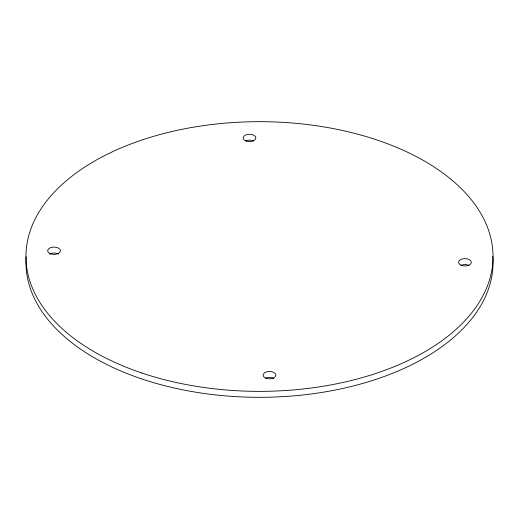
<?xml version="1.0" encoding="UTF-8"?>
<svg xmlns="http://www.w3.org/2000/svg" width="519" height="519" viewBox="0 0 519 519"><rect width="100%" height="100%" fill="white"/><g stroke="black" fill="none" stroke-linecap="round" stroke-linejoin="round"><path stroke-width="0.78" d="M492.816 256.425A233.556 134.843 0 0 1 259.721 397.32A233.556 134.843 0 0 1 26.164 256.678M460.749 265.481A6.384 3.685 0 0 1 469.137 265.462M245.649 140.915A6.384 3.685 0 0 1 253.538 140.999M265.494 378.234A6.384 3.685 0 0 1 273.76 378.357M49.636 254.038A6.384 3.685 0 0 1 58.375 254.005M141.642 372.934A233.556 134.843 0 0 0 493.05 257.242A233.556 134.843 0 0 0 143.808 139.384A233.556 134.843 0 0 0 141.642 372.934M246.272 141.077A6.384 3.685 0 0 0 255.886 137.918A6.384 3.685 0 0 0 246.343 134.693A6.384 3.685 0 0 0 246.272 141.077M461.728 265.475A6.384 3.685 0 0 0 471.349 262.322A6.384 3.685 0 0 0 461.819 259.085A6.384 3.685 0 0 0 461.728 265.475M266.299 378.338A6.384 3.685 0 0 0 275.887 375.146A6.384 3.685 0 0 0 266.312 371.948A6.384 3.685 0 0 0 266.299 378.338M50.804 253.927A6.384 3.685 0 0 0 60.418 250.768A6.384 3.685 0 0 0 50.875 247.544A6.384 3.685 0 0 0 50.804 253.927"/></g></svg>
